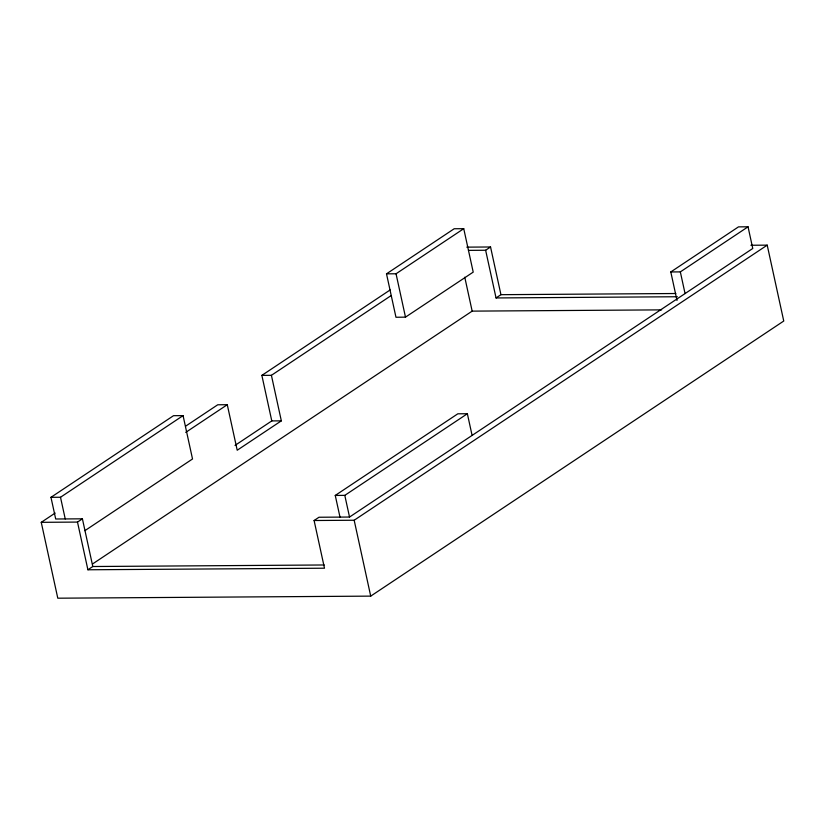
<?xml version="1.0" encoding="UTF-8"?>
<svg xmlns="http://www.w3.org/2000/svg" width="825" height="825" viewBox="0 0 825 825"><rect width="100%" height="100%" fill="white"/><g stroke="black" fill="none" stroke-linecap="round" stroke-linejoin="round"><path stroke-width="1.24" d="M82.407 518.822L77.498 522.081L87.904 569.776L92.802 566.517L82.407 518.822L55.698 518.997L50.964 497.32L173.528 415.687L183.068 415.625L192.524 458.978L84.882 530.671M386.502 273.838L454.204 228.752L463.743 228.69L473.21 272.116L405.488 317.14L395.969 317.264L386.502 273.838L396.041 273.776L463.743 228.69M50.964 497.32L60.503 497.258L183.068 415.625M750.925 245.252L767.209 245.149L783.75 321.028L370.714 596.124L57.791 598.197L41.25 522.328L55.151 513.067M185.656 426.154L217.738 404.776L227.277 404.714L237.208 450.233L281.335 420.853L271.404 375.323L391.225 295.525M235.022 445.407L271.786 420.915L261.865 375.385L390.142 289.946M185.718 432.393L227.277 404.714M485.636 250.253L490.545 246.984L500.94 294.68L496.042 297.949L485.636 250.253L468.466 250.367M92.524 563.98L472.158 311.128L661.609 309.87M339.993 517.11L335.259 495.433L457.823 413.799L467.363 413.738L472.096 435.414M677.005 300.444L670.797 271.951L738.499 226.865L748.038 226.803L752.761 248.48L349.532 517.048L318.997 517.244L314.098 520.513L324.493 568.208L87.904 569.776M335.259 495.433L344.798 495.371L467.363 413.738M670.797 271.951L680.336 271.889L748.038 226.803M314.098 520.513L354.173 520.245L767.209 245.149M466.785 247.139L490.545 246.984M500.94 294.68L675.819 293.514M496.042 297.949L677.346 296.742M261.865 375.385L271.404 375.323M271.786 420.915L281.335 420.853M41.25 522.328L77.498 522.081M92.802 566.517L324.256 564.981M680.336 271.889L685.059 293.566M464.764 277.2L472.158 311.128M396.041 273.776L405.488 317.14M354.173 520.245L370.714 596.124M344.798 495.371L349.532 517.048M60.503 497.258L65.237 518.935"/></g></svg>
